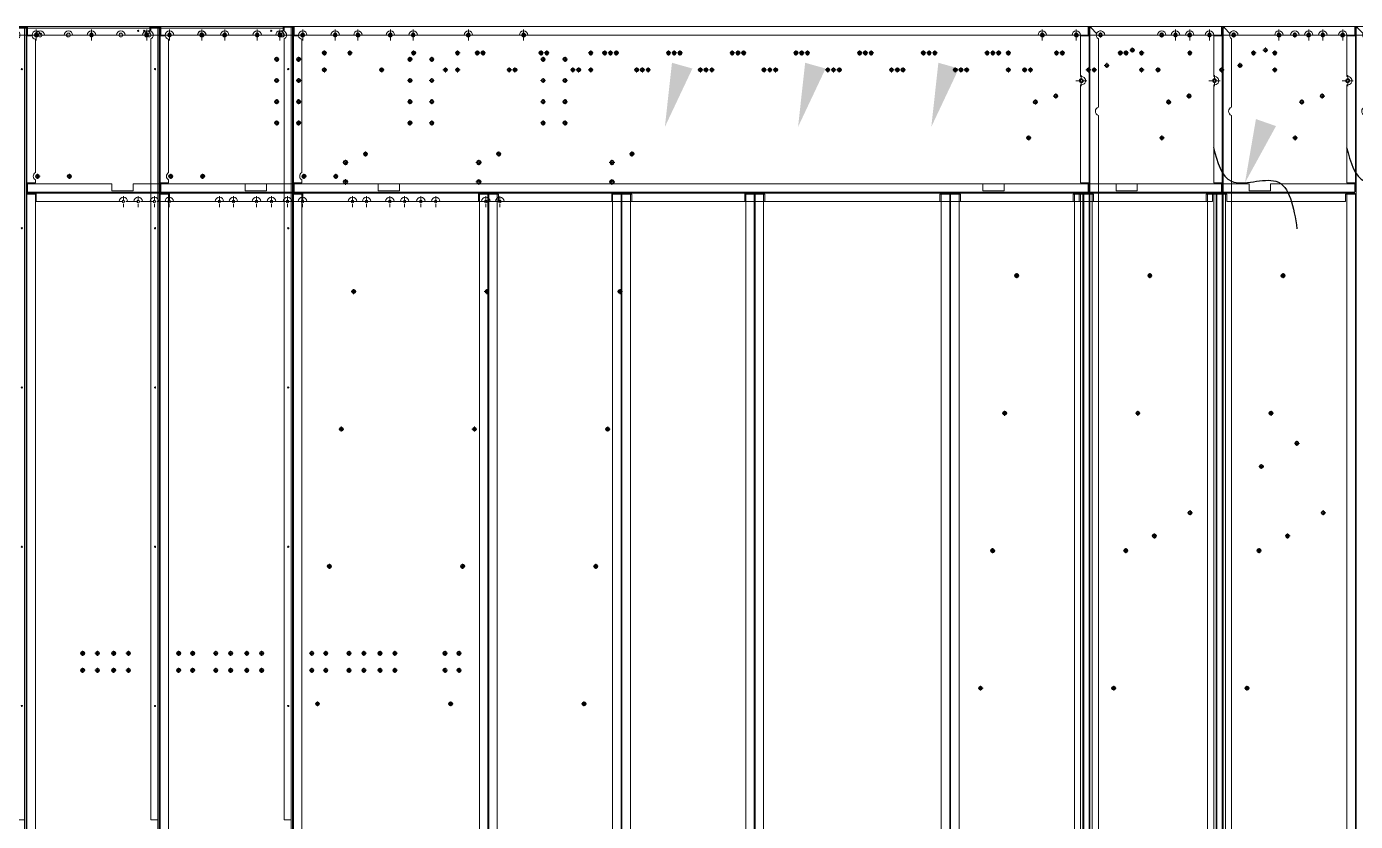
# Model space of a CAD drawing. Header units: millimetres. Extents: x -661384 to 33175, y -139129 to 24362.
# Drawn here: x -659535 to -656407, y -137651 to -135779 of the extents above; entities that cross this region are included whole.
import ezdxf

# ---------------------------------------------------------------- set-up
doc = ezdxf.new("R2010")
doc.units = ezdxf.units.MM
doc.linetypes.add('DASHDOT', pattern=[18.5, 12, -3, 0.5, -3])
doc.layers.add('냉각탑_dim', color=1, linetype='Continuous')

# ---------------------------------------------------------------- blocks, each defined once
blk = doc.blocks.new('1')
at = {"color": 0, "lineweight": 20}
for p, q in [((14360.8, 14349.5), (12660.8, 14349.5)), ((14360.8, 11149.5), (14360.8, 14349.5))]:
    blk.add_line(p, q, dxfattribs=at)
at = {"color": 7, "lineweight": 20}
for p, q in [((13382.8, 14349.5), (14336.8, 14349.5)), ((13382.8, 14346.1), (14336.8, 14346.1)), ((14355.4, 14347.8), (14355.4, 11214.9)), ((14358.8, 14347.8), (14358.8, 11213.2)), ((14360.8, 13981.5), (14360.8, 14327.5)), ((16859.1, 14349.5), (14362.5, 14349.5)), ((14392.8, 14329.5), (14502.8, 14329.5)), ((14522.8, 14329.5), (14632.8, 14329.5)), ((14652.8, 14329.5), (14762.8, 14329.5)), ((14782.8, 14329.5), (14892.8, 14329.5)), ((14912.8, 14329.5), (16740.8, 14329.5)), ((16760.8, 14329.5), (16820.8, 14329.5)), ((16840.8, 14327.5), (16840.8, 14231.8)), ((16860.8, 14327.5), (16860.8, 13981.5)), ((16862.8, 14346.4), (16862.8, 11304.6)), ((17959.7, 14349.5), (16865.9, 14349.5)), ((17021.8, 14329.5), (16897.8, 14329.5)), ((17087.8, 14329.5), (17041.8, 14329.5)), ((17107.8, 14329.5), (17297.8, 14329.5)), ((17317.8, 14329.5), (17507.8, 14329.5)), ((14338.8, 12481.5), (14338.8, 14320.3)), ((14380.8, 14005.7), (14380.8, 14319.7)), ((16882.8, 14320.9), (16882.8, 14159.6)), ((16840.8, 14212.2), (16840.8, 13981.5)), ((16882.8, 14140.4), (16882.8, 11824.3)), ((14360.7, 13957.5), (14382.8, 13957.5)), ((14382.8, 13955.9), (14360.7, 13955.9)), ((14360.8, 11654), (14360.8, 13955)), ((14560.8, 13979.5), (14362.5, 13979.5)), ((14362.5, 13959.5), (16859.1, 13959.5)), ((14380.8, 13955), (14380.8, 11654)), ((14382.8, 13957.5), (15423.8, 13957.5)), ((14560.8, 13962.9), (14610.8, 13962.9)), ((16610.8, 13979.5), (14610.8, 13979.5)), ((15423.8, 13957.5), (15445.9, 13957.5)), ((15445.9, 13955.9), (15423.8, 13955.9)), ((15425.8, 11654), (15425.8, 13955)), ((15445.8, 13955), (15445.8, 11654)), ((15447.8, 11654), (15447.8, 13955)), ((15448.9, 13957.5), (16531.7, 13957.5)), ((15470.9, 13954.7), (15448.9, 13954.7)), ((15467.8, 13955), (15467.8, 11654)), ((16509.7, 13954.7), (16531.7, 13954.7)), ((16512.8, 13955), (16512.8, 11830.2)), ((16532.8, 13955), (16532.8, 11654)), ((16534.8, 11654), (16534.8, 13955)), ((16535.9, 13957.5), (16859.7, 13957.5)), ((16557.9, 13954.7), (16535.9, 13954.7)), ((16554.8, 12153.9), (16554.8, 13955)), ((16610.8, 13962.9), (16660.8, 13962.9)), ((16859.1, 13979.5), (16660.8, 13979.5)), ((16837.7, 13954.7), (16859.7, 13954.7)), ((16840.8, 11654), (16840.8, 13955)), ((16860.8, 13955), (16860.8, 11654)), ((14577.8, 13937.5), (14382.8, 13937.5)), ((14803.8, 13937.5), (14705.8, 13937.5)), ((15423.8, 13937.5), (14856.8, 13937.5)), ((16509.7, 13937.5), (15470.9, 13937.5)), ((16837.7, 13937.5), (16557.9, 13937.5))]:
    blk.add_line(p, q, dxfattribs=at)
at = {"color": 7, "lineweight": 20, "ltscale": 0.283333}
for p, q in [((13754.8, 14329.5), (13584.8, 14329.5)), ((13944.8, 14329.5), (13774.8, 14329.5)), ((14134.8, 14329.5), (13964.8, 14329.5)), ((14324.8, 14329.5), (14154.8, 14329.5))]:
    blk.add_line(p, q, dxfattribs=at)
at = {"color": 7, "lineweight": 20, "ltscale": 0.005667}
for p, q in [((14336.8, 14346.1), (14336.8, 14349.5)), ((14355.4, 14347.8), (14358.8, 14347.8))]:
    blk.add_line(p, q, dxfattribs=at)
at = {"color": 7, "lineweight": 20, "ltscale": 0.031833}
blk.add_line((14355.9, 14349.5), (14336.8, 14349.5), dxfattribs=at)
at = {"color": 7, "lineweight": 20, "ltscale": 0.003333}
for p, q in [((14336.8, 14349.5), (14336.8, 14347.5)), ((14336.8, 14347.5), (14338.8, 14347.5)), ((14336.8, 14346.1), (14338.8, 14346.1))]:
    blk.add_line(p, q, dxfattribs=at)
at = {"color": 7, "lineweight": 20, "ltscale": 0.011337}
blk.add_line((14336.8, 14339.3), (14336.8, 14346.1), dxfattribs=at)
at = {"color": 7, "lineweight": 20, "ltscale": 0.027667}
for p, q in [((14355.4, 14347.8), (14338.8, 14347.8)), ((14338.8, 12481.5), (14355.4, 12481.5))]:
    blk.add_line(p, q, dxfattribs=at)
at = {"color": 7, "lineweight": 20, "ltscale": 0.015225}
blk.add_line((14338.8, 14338.7), (14338.8, 14347.8), dxfattribs=at)
at = {"color": 7, "lineweight": 20, "ltscale": 0.002833}
for p, q in [((14355.9, 14347.8), (14355.9, 14349.5)), ((14356.8, 14347.8), (14356.8, 14349.5))]:
    blk.add_line(p, q, dxfattribs=at)
at = {"color": 7, "lineweight": 20, "ltscale": 0.0015}
blk.add_line((14355.9, 14349.5), (14356.8, 14349.5), dxfattribs=at)
at = {"color": 7, "lineweight": 20, "ltscale": 0.0425}
for p, q in [((14360.8, 14347.5), (14362.5, 14347.5)), ((14360.8, 14346.6), (14362.5, 14346.6)), ((16860.8, 14347.5), (16859.1, 14347.5)), ((16860.8, 14346.6), (16859.1, 14346.6)), ((14360.8, 13962.4), (14362.5, 13962.4)), ((14360.8, 13961.5), (14362.5, 13961.5)), ((16860.8, 13962.4), (16859.1, 13962.4)), ((16860.8, 13961.5), (16859.1, 13961.5))]:
    blk.add_line(p, q, dxfattribs=at)
at = {"color": 7, "lineweight": 20, "ltscale": 0.0225}
for p, q in [((14360.8, 14346.6), (14360.8, 14347.5)), ((16860.8, 14346.6), (16860.8, 14347.5)), ((14360.8, 13962.4), (14360.8, 13961.5)), ((14363.6, 13955.9), (14363.6, 13955)), ((15443, 13955.9), (15443, 13955)), ((15447.8, 13955), (15447.8, 13955.9)), ((16532.8, 13955), (16532.8, 13955.9)), ((16534.8, 13955), (16534.8, 13955.9)), ((16860.8, 13962.4), (16860.8, 13961.5)), ((16860.8, 13955), (16860.8, 13955.9))]:
    blk.add_line(p, q, dxfattribs=at)
at = {"color": 7, "lineweight": 20, "ltscale": 0.4775}
for p, q in [((14360.8, 14327.5), (14360.8, 14346.6)), ((16860.8, 14346.6), (16860.8, 14327.5)), ((14360.8, 13962.4), (14360.8, 13981.5)), ((16860.8, 13981.5), (16860.8, 13962.4))]:
    blk.add_line(p, q, dxfattribs=at)
at = {"color": 7, "lineweight": 20, "ltscale": 0.085}
for p, q in [((14364.2, 14327.5), (14360.8, 14327.5)), ((14362.5, 14349.5), (14362.5, 14346.1)), ((16857.4, 14327.5), (16860.8, 14327.5)), ((16859.1, 14349.5), (16859.1, 14346.1)), ((14364.2, 13981.5), (14360.8, 13981.5)), ((14362.5, 13959.5), (14362.5, 13962.9)), ((16857.4, 13981.5), (16860.8, 13981.5)), ((16859.1, 13959.5), (16859.1, 13962.9))]:
    blk.add_line(p, q, dxfattribs=at)
at = {"color": 7, "lineweight": 20, "ltscale": 0.00769}
for p, q in [((14360.8, 14327.5), (14361.1, 14327.5)), ((16860.8, 14327.5), (16860.5, 14327.5))]:
    blk.add_line(p, q, dxfattribs=at)
at = {"color": 7, "lineweight": 20, "ltscale": 0.014477}
blk.add_line((14362.5, 14348.4), (14362.1, 14348.8), dxfattribs=at)
at = {"color": 7, "lineweight": 20, "ltscale": 0.415}
for p, q in [((14362.5, 14329.5), (14362.5, 14346.1)), ((16840.8, 14327.5), (16857.4, 14327.5)), ((16859.1, 14346.1), (16859.1, 14329.5)), ((14362.5, 13962.9), (14362.5, 13979.5)), ((14380.8, 13981.5), (14364.2, 13981.5)), ((14560.8, 13979.5), (14560.8, 13962.9)), ((14610.8, 13979.5), (14610.8, 13962.9)), ((16610.8, 13979.5), (16610.8, 13962.9)), ((16660.8, 13979.5), (16660.8, 13962.9)), ((16857.4, 13981.5), (16840.8, 13981.5)), ((16859.1, 13979.5), (16859.1, 13962.9))]:
    blk.add_line(p, q, dxfattribs=at)
at = {"color": 7, "lineweight": 20, "ltscale": 0.2575}
blk.add_line((14362.5, 14329.5), (14372.8, 14329.5), dxfattribs=at)
at = {"color": 7, "lineweight": 20, "ltscale": 0.05}
for p, q in [((14362.8, 14329.5), (14362.8, 14327.5)), ((16858.8, 14327.5), (16858.8, 14329.5)), ((16862.8, 14312.6), (16860.8, 14312.6)), ((16862.8, 14312.6), (16860.8, 14312.6)), ((14360.8, 13981.5), (14362.8, 13981.5)), ((14362.8, 13981.5), (14362.8, 13979.5)), ((16860.8, 13981.5), (16858.8, 13981.5)), ((16858.8, 13979.5), (16858.8, 13981.5))]:
    blk.add_line(p, q, dxfattribs=at)
at = {"color": 7, "lineweight": 20, "ltscale": 0.220051}
blk.add_line((14373, 14327.5), (14364.2, 14327.5), dxfattribs=at)
at = {"color": 7, "linetype": 'DASHDOT', "lineweight": 20}
for p, q in [((14369.8, 14329.5), (14395.8, 14329.5)), ((14382.8, 14342.5), (14382.8, 14316.5)), ((14499.8, 14329.5), (14525.8, 14329.5)), ((14512.8, 14342.5), (14512.8, 14316.5)), ((14629.8, 14329.5), (14655.8, 14329.5)), ((14642.8, 14342.5), (14642.8, 14316.5)), ((14759.8, 14329.5), (14785.8, 14329.5)), ((14772.8, 14342.5), (14772.8, 14316.5)), ((14889.8, 14329.5), (14915.8, 14329.5)), ((14902.8, 14342.5), (14902.8, 14316.5)), ((16737.8, 14329.5), (16763.8, 14329.5)), ((16750.8, 14342.5), (16750.8, 14316.5)), ((16817.8, 14329.5), (16843.8, 14329.5)), ((16830.8, 14342.5), (16830.8, 14316.5)), ((17084.8, 14329.5), (17110.8, 14329.5)), ((17097.8, 14342.5), (17097.8, 14316.5)), ((17294.8, 14329.5), (17320.8, 14329.5)), ((17307.8, 14342.5), (17307.8, 14316.5)), ((16842.6, 14235), (16842.6, 14209)), ((16829.6, 14222), (16855.6, 14222)), ((14587.8, 13950.5), (14587.8, 13924.5)), ((14622.8, 13950.5), (14622.8, 13924.5)), ((14660.8, 13950.5), (14660.8, 13924.5)), ((14695.8, 13950.5), (14695.8, 13924.5)), ((14813.8, 13950.5), (14813.8, 13924.5)), ((14846.8, 13950.5), (14846.8, 13924.5)), ((14574.8, 13937.5), (14600.8, 13937.5)), ((14609.8, 13937.5), (14635.8, 13937.5)), ((14647.8, 13937.5), (14673.8, 13937.5)), ((14682.8, 13937.5), (14708.8, 13937.5)), ((14800.8, 13937.5), (14826.8, 13937.5)), ((14833.8, 13937.5), (14859.8, 13937.5))]:
    blk.add_line(p, q, dxfattribs=at)
at = {"color": 7, "lineweight": 20, "ltscale": 0.4575}
blk.add_line((16840.8, 14329.5), (16859.1, 14329.5), dxfattribs=at)
at = {"color": 7, "lineweight": 20, "ltscale": 0.132499}
blk.add_line((16859.1, 14349.5), (16864.4, 14349.5), dxfattribs=at)
at = {"color": 7, "lineweight": 20, "ltscale": 0.0375}
for p, q in [((16862.8, 14347.9), (16862.8, 14346.4)), ((16865.9, 14349.5), (16864.4, 14349.5)), ((16864.4, 14346.4), (16864.4, 14347.9)), ((16864.4, 14347.9), (16865.9, 14347.9)), ((16865.9, 14346.4), (16865.9, 14347.9))]:
    blk.add_line(p, q, dxfattribs=at)
at = {"color": 7, "lineweight": 20, "ltscale": 0.04}
for p, q in [((16862.8, 14347.9), (16864.4, 14347.9)), ((16862.8, 14346.4), (16864.4, 14346.4)), ((16864.4, 14349.5), (16864.4, 14347.9)), ((16865.9, 14349.5), (16865.9, 14347.9)), ((14360.7, 13957.5), (14360.7, 13955.9)), ((14382.8, 13957.5), (14382.8, 13955.9)), ((15445.9, 13957.5), (15445.9, 13955.9))]:
    blk.add_line(p, q, dxfattribs=at)
at = {"color": 7, "lineweight": 20, "ltscale": 0.0775}
blk.add_line((16865.9, 14346.4), (16862.8, 14346.4), dxfattribs=at)
at = {"color": 7, "lineweight": 20, "ltscale": 0.45204}
blk.add_line((16878.7, 14333.6), (16865.9, 14346.4), dxfattribs=at)
blk.add_line((16878.7, 14333.6), (16865.9, 14346.4), dxfattribs=at)
at = {"color": 7, "linetype": 'DASHDOT', "lineweight": 20, "ltscale": 0.292499}
for p, q in [((16881.9, 14329.5), (16893.6, 14329.5)), ((17025.9, 14329.5), (17037.6, 14329.5)), ((16962.6, 14299.9), (16962.6, 14288.2)), ((15060.9, 14293.4), (15060.9, 14281.7)), ((15120.9, 14293.4), (15120.9, 14281.7)), ((15270.9, 14293.4), (15270.9, 14281.7)), ((15420.9, 14293.4), (15420.9, 14281.7)), ((15570.9, 14293.4), (15570.9, 14281.7)), ((15720.9, 14293.4), (15720.9, 14281.7)), ((15870.9, 14293.4), (15870.9, 14281.7)), ((16020.9, 14293.4), (16020.9, 14281.7)), ((16170.9, 14293.4), (16170.9, 14281.7)), ((16320.9, 14293.4), (16320.9, 14281.7)), ((16470.9, 14293.4), (16470.9, 14281.7)), ((16620.9, 14293.4), (16620.9, 14281.7)), ((16670.9, 14293.4), (16670.9, 14281.7)), ((16956.7, 14294.1), (16968.4, 14294.1)), ((15060.9, 14253.4), (15060.9, 14241.7)), ((15195.9, 14253.4), (15195.9, 14241.7)), ((15345.9, 14253.4), (15345.9, 14241.7)), ((15495.9, 14253.4), (15495.9, 14241.7)), ((15645.9, 14253.4), (15645.9, 14241.7)), ((15795.9, 14253.4), (15795.9, 14241.7)), ((15945.9, 14253.4), (15945.9, 14241.7)), ((16095.9, 14253.4), (16095.9, 14241.7)), ((16245.9, 14253.4), (16245.9, 14241.7)), ((16395.9, 14253.4), (16395.9, 14241.7)), ((16545.9, 14253.4), (16545.9, 14241.7)), ((16670.9, 14253.4), (16670.9, 14241.7)), ((16734.6, 14177.7), (16734.6, 14166)), ((16782.5, 14191.8), (16782.5, 14180.1)), ((16718.8, 14093.2), (16718.8, 14081.5)), ((14379.9, 13997), (14391.6, 13997)), ((14454.9, 13997), (14466.6, 13997)), ((16690.5, 13768.6), (16690.5, 13756.9)), ((16656.3, 13439), (16668, 13439)), ((16662.1, 13444.8), (16662.1, 13433.1)), ((17344.3, 13367.9), (17356, 13367.9)), ((17350.1, 13373.7), (17350.1, 13362)), ((17260.4, 13313.4), (17272.1, 13313.4)), ((17092.7, 13204.5), (17104.4, 13204.5)), ((17098.5, 13210.3), (17098.5, 13198.6)), ((17008.8, 13150), (17020.5, 13150)), ((17014.6, 13155.9), (17014.6, 13144.2)), ((16633.8, 13121.1), (16633.8, 13109.4)), ((15072.8, 13084.4), (15072.8, 13072.7)), ((14485.9, 12873.5), (14497.6, 12873.5)), ((14491.8, 12879.4), (14491.8, 12867.7)), ((14520.9, 12873.5), (14532.6, 12873.5)), ((14526.8, 12879.4), (14526.8, 12867.7)), ((14558.9, 12873.5), (14570.6, 12873.5)), ((14564.8, 12879.4), (14564.8, 12867.7)), ((14599.8, 12879.4), (14599.8, 12867.7)), ((14717.8, 12879.4), (14717.8, 12867.7)), ((14750.8, 12879.4), (14750.8, 12867.7)), ((14485.9, 12833.5), (14497.6, 12833.5)), ((14491.8, 12839.4), (14491.8, 12827.7)), ((14520.9, 12833.5), (14532.6, 12833.5)), ((14526.8, 12839.4), (14526.8, 12827.7)), ((14558.9, 12833.5), (14570.6, 12833.5)), ((14564.8, 12839.4), (14564.8, 12827.7)), ((14599.8, 12839.4), (14599.8, 12827.7)), ((14717.8, 12839.4), (14717.8, 12827.7)), ((14750.8, 12839.4), (14750.8, 12827.7)), ((15044.8, 12760.4), (15044.8, 12748.7))]:
    blk.add_line(p, q, dxfattribs=at)
at = {"color": 7, "linetype": 'DASHDOT', "lineweight": 20, "ltscale": 0.292505}
for p, q in [((16887.8, 14335.4), (16887.8, 14323.7)), ((17031.8, 14335.4), (17031.8, 14323.7)), ((14948.8, 14278.4), (14948.8, 14266.7)), ((15000.3, 14278.4), (15000.3, 14266.7)), ((16902.6, 14263.9), (16902.6, 14252.2)), ((14948.8, 14228.4), (14948.8, 14216.7)), ((15000.3, 14228.4), (15000.3, 14216.7)), ((14948.8, 14178.4), (14948.8, 14166.7)), ((15000.3, 14178.4), (15000.3, 14166.7)), ((14948.8, 14128.4), (14948.8, 14116.7)), ((15000.3, 14128.4), (15000.3, 14116.7)), ((15157.8, 14055.4), (15157.8, 14043.7)), ((14385.8, 14002.9), (14385.8, 13991.2)), ((14460.8, 14002.9), (14460.8, 13991.2)), ((15129.8, 13731.4), (15129.8, 13719.7)), ((15100.8, 13407.4), (15100.8, 13395.7)), ((17266.2, 13319.3), (17266.2, 13307.6))]:
    blk.add_line(p, q, dxfattribs=at)
at = {"color": 7, "linetype": 'DASHDOT', "lineweight": 20, "ltscale": 0.2925}
for p, q in [((14942.9, 14272.5), (14954.6, 14272.5)), ((14994.4, 14272.5), (15006.1, 14272.5)), ((15055.1, 14287.5), (15066.8, 14287.5)), ((15115.1, 14287.5), (15126.8, 14287.5)), ((15265.1, 14287.5), (15276.8, 14287.5)), ((15415.1, 14287.5), (15426.8, 14287.5)), ((15565.1, 14287.5), (15576.8, 14287.5)), ((15715.1, 14287.5), (15726.8, 14287.5)), ((15865.1, 14287.5), (15876.8, 14287.5)), ((16015.1, 14287.5), (16026.8, 14287.5)), ((16165.1, 14287.5), (16176.8, 14287.5)), ((16315.1, 14287.5), (16326.8, 14287.5)), ((16465.1, 14287.5), (16476.8, 14287.5)), ((16615.1, 14287.5), (16626.8, 14287.5)), ((15055.1, 14247.5), (15066.8, 14247.5)), ((15190.1, 14247.5), (15201.8, 14247.5)), ((15340.1, 14247.5), (15351.8, 14247.5)), ((15490.1, 14247.5), (15501.8, 14247.5)), ((15640.1, 14247.5), (15651.8, 14247.5)), ((15790.1, 14247.5), (15801.8, 14247.5)), ((15940.1, 14247.5), (15951.8, 14247.5)), ((16090.1, 14247.5), (16101.8, 14247.5)), ((16240.1, 14247.5), (16251.8, 14247.5)), ((16390.1, 14247.5), (16401.8, 14247.5)), ((16540.1, 14247.5), (16551.8, 14247.5)), ((14942.9, 14222.5), (14954.6, 14222.5)), ((14994.4, 14222.5), (15006.1, 14222.5)), ((14942.9, 14172.5), (14954.6, 14172.5)), ((14994.4, 14172.5), (15006.1, 14172.5)), ((14942.9, 14122.5), (14954.6, 14122.5)), ((14994.4, 14122.5), (15006.1, 14122.5)), ((15151.9, 14049.5), (15163.6, 14049.5)), ((15123.9, 13725.5), (15135.6, 13725.5)), ((15094.9, 13401.5), (15106.6, 13401.5)), ((16628, 13115.2), (16639.7, 13115.2)), ((15066.9, 13078.5), (15078.6, 13078.5)), ((14593.9, 12873.5), (14605.6, 12873.5)), ((14711.9, 12873.5), (14723.6, 12873.5)), ((14744.9, 12873.5), (14756.6, 12873.5)), ((14593.9, 12833.5), (14605.6, 12833.5)), ((14711.9, 12833.5), (14723.6, 12833.5)), ((14744.9, 12833.5), (14756.6, 12833.5)), ((16599.6, 12791.5), (16611.3, 12791.5)), ((15038.9, 12754.5), (15050.6, 12754.5))]:
    blk.add_line(p, q, dxfattribs=at)
at = {"color": 7, "linetype": 'DASHDOT', "lineweight": 20, "ltscale": 0.195}
for p, q in [((15056.9, 14287.5), (15064.7, 14287.5)), ((15116.9, 14287.5), (15124.7, 14287.5)), ((15266.9, 14287.5), (15274.7, 14287.5)), ((15416.9, 14287.5), (15424.7, 14287.5)), ((15566.9, 14287.5), (15574.7, 14287.5)), ((15716.9, 14287.5), (15724.7, 14287.5)), ((15866.9, 14287.5), (15874.7, 14287.5)), ((16016.9, 14287.5), (16024.7, 14287.5)), ((16166.9, 14287.5), (16174.7, 14287.5)), ((16316.9, 14287.5), (16324.7, 14287.5)), ((16466.9, 14287.5), (16474.7, 14287.5)), ((16616.9, 14287.5), (16624.7, 14287.5)), ((15056.9, 14247.5), (15064.7, 14247.5)), ((15191.9, 14247.5), (15199.7, 14247.5)), ((15341.9, 14247.5), (15349.7, 14247.5)), ((15491.9, 14247.5), (15499.7, 14247.5)), ((15641.9, 14247.5), (15649.7, 14247.5)), ((15791.9, 14247.5), (15799.7, 14247.5)), ((15941.9, 14247.5), (15949.7, 14247.5)), ((16091.9, 14247.5), (16099.7, 14247.5)), ((16241.9, 14247.5), (16249.7, 14247.5)), ((16391.9, 14247.5), (16399.7, 14247.5)), ((16541.9, 14247.5), (16549.7, 14247.5)), ((15153.9, 14050.4), (15161.7, 14050.4)), ((15125.6, 13726.6), (15133.4, 13726.6)), ((15125.6, 13725.7), (15133.4, 13725.7)), ((15097.2, 13402.9), (15105, 13402.9)), ((15097.2, 13402), (15105, 13402)), ((16629.9, 13116.1), (16637.7, 13116.1)), ((16629.9, 13115.2), (16637.7, 13115.2)), ((14596, 12873.5), (14603.8, 12873.5)), ((14713.5, 12873.5), (14721.3, 12873.5)), ((14595.7, 12833.5), (14603.5, 12833.5)), ((14713.2, 12833.5), (14721, 12833.5)), ((14746.2, 12833.5), (14754, 12833.5)), ((16601.6, 12792.3), (16609.4, 12792.3)), ((16601.6, 12791.5), (16609.4, 12791.5)), ((15040.6, 12755.3), (15048.4, 12755.3)), ((15040.6, 12754.5), (15048.4, 12754.5))]:
    blk.add_line(p, q, dxfattribs=at)
at = {"color": 7, "linetype": 'DASHDOT', "lineweight": 20, "ltscale": 0.194995}
for p, q in [((15060.8, 14291.4), (15060.8, 14283.6)), ((15120.8, 14291.4), (15120.8, 14283.6)), ((15270.8, 14291.4), (15270.8, 14283.6)), ((15420.8, 14291.4), (15420.8, 14283.6)), ((15570.8, 14291.4), (15570.8, 14283.6)), ((15720.8, 14291.4), (15720.8, 14283.6)), ((15870.8, 14291.4), (15870.8, 14283.6)), ((16020.8, 14291.4), (16020.8, 14283.6)), ((16170.8, 14291.4), (16170.8, 14283.6)), ((16320.8, 14291.4), (16320.8, 14283.6)), ((16470.8, 14291.4), (16470.8, 14283.6)), ((16620.8, 14291.4), (16620.8, 14283.6)), ((16670.8, 14291.4), (16670.8, 14283.6)), ((15060.8, 14251.4), (15060.8, 14243.6)), ((15195.8, 14251.4), (15195.8, 14243.6)), ((15345.8, 14251.4), (15345.8, 14243.6)), ((15495.8, 14251.4), (15495.8, 14243.6)), ((15645.8, 14251.4), (15645.8, 14243.6)), ((15795.8, 14251.4), (15795.8, 14243.6)), ((15945.8, 14251.4), (15945.8, 14243.6)), ((16095.8, 14251.4), (16095.8, 14243.6)), ((16245.8, 14251.4), (16245.8, 14243.6)), ((16395.8, 14251.4), (16395.8, 14243.6)), ((16545.8, 14251.4), (16545.8, 14243.6)), ((16670.8, 14251.4), (16670.8, 14243.6)), ((16718.8, 14090.4), (16718.8, 14082.6)), ((16690.5, 13767.5), (16690.5, 13759.7)), ((15129.5, 13730.5), (15129.5, 13722.7)), ((16633.8, 13119.1), (16633.8, 13111.3))]:
    blk.add_line(p, q, dxfattribs=at)
at = {"color": 7, "linetype": 'DASHDOT', "lineweight": 20, "ltscale": 0.292502}
for p, q in [((16665.1, 14287.5), (16676.8, 14287.5)), ((16665.1, 14247.5), (16676.8, 14247.5)), ((16896.7, 14258), (16908.4, 14258)), ((16728.7, 14171.8), (16740.4, 14171.8)), ((16776.7, 14186), (16788.4, 14186)), ((16712.9, 14087.4), (16724.6, 14087.4)), ((16684.6, 13762.8), (16696.3, 13762.8)), ((16605.5, 12797.3), (16605.5, 12785.6))]:
    blk.add_line(p, q, dxfattribs=at)
at = {"color": 7, "linetype": 'DASHDOT', "lineweight": 20, "ltscale": 0.195001}
for p, q in [((16666.9, 14287.5), (16674.7, 14287.5)), ((16666.9, 14247.5), (16674.7, 14247.5)), ((16714.9, 14086.5), (16722.7, 14086.5)), ((15157.8, 14054.3), (15157.8, 14046.5)), ((16690.5, 13766.6), (16690.5, 13758.8)), ((15129.5, 13729.6), (15129.5, 13721.8)), ((16658.2, 13439.9), (16666, 13439.9)), ((16658.2, 13439), (16666, 13439)), ((16662.1, 13443.8), (16662.1, 13435.1)), ((15101.1, 13406.8), (15101.1, 13398.1)), ((16633.8, 13120), (16633.8, 13112.2)), ((15068.9, 13079.1), (15076.7, 13079.1)), ((15068.9, 13078.2), (15076.7, 13078.2)), ((15072.8, 13082.1), (15072.8, 13074.3)), ((14487.6, 12873.5), (14495.4, 12873.5)), ((14491.5, 12877.4), (14491.5, 12869.6)), ((14522.6, 12873.5), (14530.4, 12873.5)), ((14526.5, 12877.4), (14526.5, 12869.6)), ((14561, 12873.5), (14568.8, 12873.5)), ((14564.9, 12877.4), (14564.9, 12869.6)), ((14599.9, 12877.4), (14599.9, 12869.6)), ((14717.4, 12877.4), (14717.4, 12869.6)), ((14746.7, 12873.5), (14754.5, 12873.5)), ((14750.6, 12877.4), (14750.6, 12869.6)), ((14487.3, 12833.5), (14495.1, 12833.5)), ((14491.2, 12837.4), (14491.2, 12829.6)), ((14522.3, 12833.5), (14530.1, 12833.5)), ((14526.2, 12837.4), (14526.2, 12829.6)), ((14564.6, 12837.4), (14564.6, 12829.6)), ((14599.6, 12837.4), (14599.6, 12829.6)), ((14717.1, 12837.4), (14717.1, 12829.6)), ((14750.1, 12837.4), (14750.1, 12829.6)), ((16605.5, 12795.4), (16605.5, 12787.6)), ((15044.5, 12758.4), (15044.5, 12750.6))]:
    blk.add_line(p, q, dxfattribs=at)
at = {"color": 7, "lineweight": 20, "ltscale": 0.05832}
for p, q in [((16860.8, 14275.6), (16862.8, 14276.8)), ((16862.8, 14251.6), (16860.8, 14250.4)), ((16860.8, 14215.4), (16862.8, 14216.6))]:
    blk.add_line(p, q, dxfattribs=at)
at = {"color": 7, "linetype": 'DASHDOT', "lineweight": 20, "ltscale": 0.325}
for p, q in [((15104.3, 14029.5), (15117.3, 14029.5)), ((15110.8, 14036), (15110.8, 14023)), ((15104.3, 13983.5), (15117.3, 13983.5)), ((15110.8, 13990), (15110.8, 13977))]:
    blk.add_line(p, q, dxfattribs=at)
at = {"color": 7, "lineweight": 20, "ltscale": 6.28196e-05}
blk.add_line((15115.8, 14029.5), (15115.8, 14029.5), dxfattribs=at)
at = {"color": 7, "lineweight": 20, "ltscale": 0.170995}
blk.add_line((14380.8, 13981.5), (14380.8, 13988.4), dxfattribs=at)
at = {"color": 7, "lineweight": 20, "ltscale": 6.28061e-05}
blk.add_line((15115.8, 13983.5), (15115.8, 13983.5), dxfattribs=at)
at = {"color": 7, "lineweight": 20, "ltscale": 0.07}
for p, q in [((14360.8, 13955), (14363.6, 13955)), ((14382.8, 13954.7), (14382.8, 13957.5)), ((15423.8, 13954.7), (15423.8, 13957.5)), ((15445.8, 13955), (15443, 13955)), ((15448.9, 13957.5), (15448.9, 13954.7)), ((16531.7, 13957.5), (16531.7, 13954.7)), ((16535.9, 13957.5), (16535.9, 13954.7)), ((16859.7, 13957.5), (16859.7, 13954.7))]:
    blk.add_line(p, q, dxfattribs=at)
at = {"color": 7, "lineweight": 20, "ltscale": 0.43}
for p, q in [((14363.6, 13955), (14380.8, 13955)), ((14382.8, 13937.5), (14382.8, 13954.7)), ((15423.8, 13954.7), (15423.8, 13937.5)), ((15425.8, 13955), (15443, 13955)), ((15450.6, 13955), (15467.8, 13955)), ((15470.9, 13937.5), (15470.9, 13954.7)), ((16509.7, 13954.7), (16509.7, 13937.5)), ((16512.8, 13955), (16530, 13955)), ((16537.6, 13955), (16554.8, 13955)), ((16557.9, 13937.5), (16557.9, 13954.7)), ((16837.7, 13954.7), (16837.7, 13937.5)), ((16840.8, 13955), (16858, 13955))]:
    blk.add_line(p, q, dxfattribs=at)
at = {"color": 7, "lineweight": 20, "ltscale": 0.159239}
for p, q in [((14729.3, 13957.5), (14735.4, 13959.5)), ((14735.7, 13957.5), (14741.8, 13959.5))]:
    blk.add_line(p, q, dxfattribs=at)
at = {"color": 7, "lineweight": 20, "ltscale": 0.050163}
for p, q in [((15093.1, 13957.5), (15093.3, 13959.5)), ((15102.2, 13957.5), (15102.3, 13959.5))]:
    blk.add_line(p, q, dxfattribs=at)
at = {"color": 7, "lineweight": 20, "ltscale": 0.050223}
for p, q in [((15110.4, 13957.5), (15110.6, 13959.5)), ((15119.5, 13957.5), (15119.7, 13959.5))]:
    blk.add_line(p, q, dxfattribs=at)
at = {"color": 7, "lineweight": 20, "ltscale": 0.050191}
for p, q in [((15132.3, 13959.5), (15132.1, 13957.5)), ((15132.2, 13957.5), (15132.3, 13959.5)), ((15166.4, 13957.5), (15166.6, 13959.5)), ((15776, 13957.5), (15776.2, 13959.5)), ((15776.6, 13959.5), (15776.4, 13957.5)), ((16081.2, 13959.5), (16081, 13957.5)), ((16081.4, 13957.5), (16081.6, 13959.5)), ((16691.6, 13959.5), (16691.4, 13957.5)), ((16725.2, 13959.5), (16725.1, 13957.5))]:
    blk.add_line(p, q, dxfattribs=at)
at = {"color": 7, "lineweight": 20, "ltscale": 0.006929}
blk.add_line((15423.8, 13957.5), (15423.8, 13957.2), dxfattribs=at)
at = {"color": 7, "lineweight": 20, "ltscale": 0.0275}
for p, q in [((15447.8, 13955.9), (15448.9, 13955.9)), ((15447.8, 13955), (15448.9, 13955)), ((16532.8, 13955.9), (16531.7, 13955.9)), ((16532.8, 13955), (16531.7, 13955)), ((16534.8, 13955.9), (16535.9, 13955.9)), ((16534.8, 13955), (16535.9, 13955)), ((16860.8, 13955.9), (16859.7, 13955.9)), ((16860.8, 13955), (16859.7, 13955))]:
    blk.add_line(p, q, dxfattribs=at)
at = {"color": 7, "lineweight": 20, "ltscale": 0.375}
for p, q in [((14612.8, 13937.5), (14597.8, 13937.5)), ((14685.8, 13937.5), (14670.8, 13937.5))]:
    blk.add_line(p, q, dxfattribs=at)
at = {"color": 7, "lineweight": 20, "ltscale": 0.45}
blk.add_line((14650.8, 13937.5), (14632.8, 13937.5), dxfattribs=at)
at = {"color": 7, "lineweight": 20, "ltscale": 0.325}
blk.add_line((14836.8, 13937.5), (14823.8, 13937.5), dxfattribs=at)
at = {"color": 7, "linetype": 'DASHDOT', "lineweight": 20, "ltscale": 0.194998}
for p, q in [((16686.6, 13763.6), (16694.4, 13763.6)), ((16686.6, 13762.7), (16694.4, 13762.7)), ((15072.8, 13083), (15072.8, 13075.2)), ((14560.7, 12833.5), (14568.5, 12833.5)), ((16605.5, 12796.2), (16605.5, 12788.4)), ((15044.5, 12759.2), (15044.5, 12751.4))]:
    blk.add_line(p, q, dxfattribs=at)
at = {"color": 7, "lineweight": 20}
for centre, radius in [((13764.8, 14329.5), 4.5), ((13954.8, 14329.5), 4.5), ((14009.8, 14339.5), 1.5), ((14144.8, 14329.5), 4.5), ((14308.8, 14339.5), 1.5), ((14334.8, 14329.5), 4.5), ((14382.8, 14329.5), 4.5), ((14382.8, 14329.5), 3), ((14512.8, 14329.5), 4.5), ((14512.8, 14329.5), 3), ((14642.8, 14329.5), 4.5), ((14642.8, 14329.5), 3), ((14772.8, 14329.5), 4.5), ((14772.8, 14329.5), 3), ((14902.8, 14329.5), 4.5), ((14902.8, 14329.5), 3), ((16750.8, 14329.5), 4.5), ((16750.8, 14329.5), 3), ((16830.8, 14329.5), 4.5), ((16830.8, 14329.5), 3), ((16887.8, 14329.5), 4.5), ((16887.8, 14329.5), 3), ((17031.8, 14329.5), 4.5), ((17031.8, 14329.5), 3), ((17097.8, 14329.5), 4.5), ((17097.8, 14329.5), 3), ((17307.8, 14329.5), 4.5), ((17307.8, 14329.5), 3), ((16962.6, 14294.1), 4.5), ((16962.6, 14294.1), 3), ((14948.8, 14272.5), 4.5), ((14948.8, 14272.5), 3), ((15000.3, 14272.5), 4.5), ((15000.3, 14272.5), 3), ((15060.9, 14287.5), 4.5), ((15060.8, 14287.5), 3), ((15120.9, 14287.5), 4.5), ((15120.8, 14287.5), 3), ((15270.9, 14287.5), 4.5), ((15270.8, 14287.5), 3), ((15420.9, 14287.5), 4.5), ((15420.8, 14287.5), 3), ((15570.9, 14287.5), 4.5), ((15570.8, 14287.5), 3), ((15720.9, 14287.5), 4.5), ((15720.8, 14287.5), 3), ((15870.9, 14287.5), 4.5), ((15870.8, 14287.5), 3), ((16020.9, 14287.5), 4.5), ((16020.8, 14287.5), 3), ((16170.9, 14287.5), 4.5), ((16170.8, 14287.5), 3), ((16320.9, 14287.5), 4.5), ((16320.8, 14287.5), 3), ((16470.9, 14287.5), 4.5), ((16470.8, 14287.5), 3), ((16620.9, 14287.5), 4.5), ((16620.8, 14287.5), 3), ((16670.9, 14287.5), 4.5), ((16670.8, 14287.5), 3), ((14348.8, 14249.5), 1.5), ((15060.9, 14247.5), 4.5), ((15060.8, 14247.5), 3), ((15195.9, 14247.5), 4.5), ((15195.8, 14247.5), 3), ((15345.9, 14247.5), 4.5), ((15345.8, 14247.5), 3), ((15495.9, 14247.5), 4.5), ((15495.8, 14247.5), 3), ((15645.9, 14247.5), 4.5), ((15645.8, 14247.5), 3), ((15795.9, 14247.5), 4.5), ((15795.8, 14247.5), 3), ((15945.9, 14247.5), 4.5), ((15945.8, 14247.5), 3), ((16095.9, 14247.5), 4.5), ((16095.8, 14247.5), 3), ((16245.9, 14247.5), 4.5), ((16245.8, 14247.5), 3), ((16395.9, 14247.5), 4.5), ((16395.8, 14247.5), 3), ((16545.9, 14247.5), 4.5), ((16545.8, 14247.5), 3), ((16670.9, 14247.5), 4.5), ((16670.8, 14247.5), 3), ((16902.6, 14258), 4.5), ((16902.6, 14258), 3), ((14948.8, 14222.5), 4.5), ((14948.8, 14222.5), 3), ((15000.3, 14222.5), 4.5), ((15000.3, 14222.5), 3), ((16842.6, 14222), 4.5), ((16842.6, 14222), 3), ((14948.8, 14172.5), 4.5), ((14948.8, 14172.5), 3), ((15000.3, 14172.5), 4.5), ((15000.3, 14172.5), 3), ((16734.6, 14171.8), 4.5), ((16734.6, 14171.8), 3), ((16782.5, 14186), 4.5), ((16782.5, 14186), 3), ((14948.8, 14122.5), 4.5), ((14948.8, 14122.5), 3), ((15000.3, 14122.5), 4.5), ((15000.3, 14122.5), 3), ((16718.8, 14087.4), 4.5), ((16718.8, 14086.5), 3), ((15157.8, 14049.5), 4.5), ((15157.8, 14049.5), 3), ((15110.8, 14029.5), 5), ((15110.8, 14029.5), 3.5), ((14385.8, 13997), 4.5), ((14385.8, 13997), 3), ((14460.8, 13997), 4.5), ((14460.8, 13997), 3), ((15110.8, 13983.5), 3.5), ((14587.8, 13937.5), 3), ((14622.8, 13937.5), 3), ((14660.8, 13937.5), 3), ((14695.8, 13937.5), 3), ((14813.8, 13937.5), 3), ((14846.8, 13937.5), 3), ((14348.8, 13874.5), 1.5), ((16690.5, 13762.8), 4.5), ((16690.5, 13762.7), 3), ((15129.8, 13725.5), 4.5), ((15129.5, 13725.7), 3), ((14348.8, 13499.5), 1.5), ((16662.1, 13439), 4.5), ((16662.1, 13439), 3), ((15100.8, 13401.5), 4.5), ((15101.1, 13402), 3), ((17350.1, 13367.9), 4.5), ((17350.1, 13367.9), 3), ((17266.2, 13313.4), 4.5), ((17266.2, 13313.4), 3), ((17098.5, 13204.5), 4.5), ((17098.5, 13204.5), 3), ((17014.6, 13150), 4.5), ((17014.6, 13150), 3), ((14348.8, 13124.5), 1.5), ((16633.8, 13115.2), 4.5), ((16633.8, 13115.2), 3), ((15072.8, 13078.5), 4.5), ((15072.8, 13078.2), 3), ((14491.8, 12873.5), 4.5), ((14491.5, 12873.5), 3), ((14526.8, 12873.5), 4.5), ((14526.5, 12873.5), 3), ((14564.8, 12873.5), 4.5), ((14564.9, 12873.5), 3), ((14599.8, 12873.5), 4.5), ((14599.9, 12873.5), 3), ((14717.8, 12873.5), 4.5), ((14717.4, 12873.5), 3), ((14750.8, 12873.5), 4.5), ((14750.6, 12873.5), 3), ((14491.8, 12833.5), 4.5), ((14491.2, 12833.5), 3), ((14526.8, 12833.5), 4.5), ((14526.2, 12833.5), 3), ((14564.8, 12833.5), 4.5), ((14564.6, 12833.5), 3), ((14599.8, 12833.5), 4.5), ((14599.6, 12833.5), 3), ((14717.8, 12833.5), 4.5), ((14717.1, 12833.5), 3), ((14750.8, 12833.5), 4.5), ((14750.1, 12833.5), 3), ((16605.5, 12791.5), 4.5), ((16605.5, 12791.5), 3), ((14348.8, 12749.5), 1.5), ((15044.8, 12754.5), 4.5), ((15044.5, 12754.5), 3)]:
    blk.add_circle(centre, radius, dxfattribs=at)
for centre, radius, start, end in [((13764.8, 14329.5), 10, 0, 180), ((13954.8, 14329.5), 10, 0, 180), ((14144.8, 14329.5), 10, 0, 180), ((14334.8, 14329.5), 10, 78.463, 180), ((14334.8, 14329.5), 10, 293.5782, 66.4218), ((14364.2, 14346.1), 3.4, 179.7605, 180), ((14364.2, 14346.1), 3.4, 120, 155.6842), ((14382.8, 14329.5), 10, 0, 180), ((14382.8, 14329.5), 10, 191.5372, 258.463), ((14512.8, 14329.5), 10, 0, 180), ((14642.8, 14329.5), 10, 0, 180), ((14772.8, 14329.5), 10, 0, 180), ((14902.8, 14329.5), 10, 0, 180), ((16750.8, 14329.5), 10, 0, 180), ((16830.8, 14329.5), 10, 0, 180), ((16887.8, 14329.5), 10, 0, 240), ((17031.8, 14329.5), 10, 0.0003, 179.9997), ((17097.8, 14329.5), 10, 0, 180), ((17307.8, 14329.5), 10, 0, 180), ((14364.2, 14312.9), 3.4, 180, 180.2356), ((16842.6, 14222), 10, 259.808, 100.192), ((16885.7, 14150), 10, 106.858, 253.142), ((16718.8, 14087.4), 3, 188.3602, 351.6398), ((15157.8, 14050.4), 3, 188.3602, 351.6398), ((14364.2, 14031.1), 3.4, 179.7581, 180), ((14385.8, 13997), 10, 120, 240), ((15110.8, 13983.5), 5, 306.8703, 233.1297), ((14364.2, 13962.9), 3.4, 180, 180.2457), ((14364.2, 13962.9), 3.4, 204.3156, 240), ((14364.2, 13962.9), 3.4, 269.7512, 270), ((14482.4, 13962.9), 3.4, 270, 270.2488), ((14587.8, 13937.5), 10, 0, 180), ((14622.8, 13937.5), 10, 0, 180), ((14660.8, 13937.5), 10, 0, 180), ((14661.2, 13937.5), 3, 93.8112, 266.188), ((14695.8, 13937.5), 10, 0, 180), ((14696.2, 13937.5), 3, 93.8112, 266.188), ((14813.8, 13937.5), 10, 0, 180), ((14813.7, 13937.5), 3, 271.1327, 88.8698), ((14846.8, 13937.5), 10, 0, 180), ((14846.7, 13937.5), 3, 271.1327, 88.8698), ((16690.5, 13763.6), 3, 188.3602, 351.6398), ((15129.5, 13726.6), 3, 188.3602, 351.6398), ((16662.1, 13439.9), 3, 188.3602, 351.6398), ((15101.1, 13402.9), 3, 188.3602, 351.6398), ((16633.8, 13116.1), 3, 188.3602, 351.6398), ((15072.8, 13079.1), 3, 188.3602, 351.6398), ((16605.5, 12792.3), 3, 188.3602, 351.6398), ((15044.5, 12755.3), 3, 188.3602, 351.6398)]:
    blk.add_arc(centre, radius, start, end, dxfattribs=at)
at = {"layer": '냉각탑_dim', "lineweight": -3}
blk.add_spline([(17153.7, 14064.9), (17196, 13985.3), (17300.5, 13985.3), (17350.3, 13873.3)], degree=3, dxfattribs=at)
for points in [[(15927.2, 14250.7), (15862.4, 14113.2), (15879.1, 14264.3)], [(17300.9, 14115.2), (17227.9, 13981.8), (17253.7, 14131.7)]]:
    blk.add_solid(points, dxfattribs=at)

msp = doc.modelspace()

# ---------------------------------------------------------------- block references
at = {"lineweight": 5}
for p in [(-673894.7, -150129), (-673581.2, -150129), (-673267.6, -150129)]:
    msp.add_blockref('1', p, dxfattribs=at)

doc.saveas('drawing.dxf')
